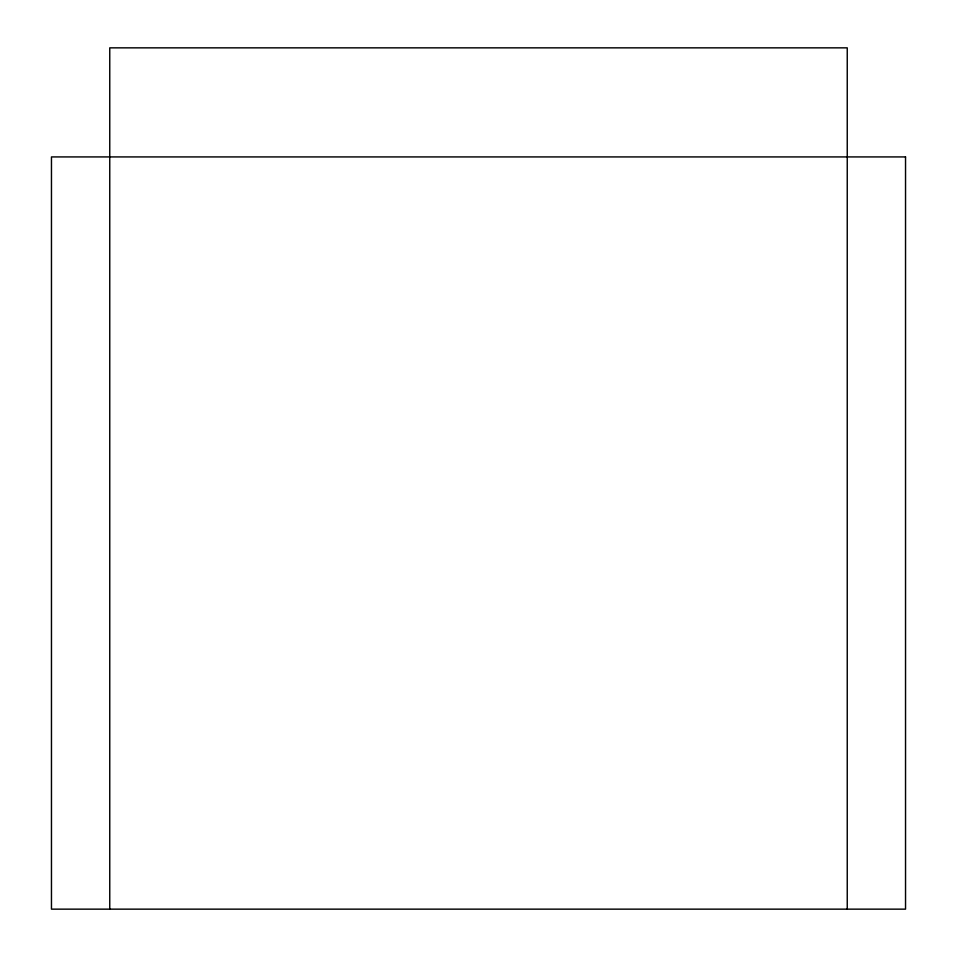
<?xml version="1.0" encoding="UTF-8"?>
<svg xmlns="http://www.w3.org/2000/svg" width="957" height="957" viewBox="0 0 957 957"><rect width="100%" height="100%" fill="white"/><g stroke="black" fill="none" stroke-linecap="round" stroke-linejoin="round"><path stroke-width="1.44" d="M847.244 909.15L847.244 47.85L109.756 47.85L109.756 909.15M905.537 156.924L51.463 156.924L51.463 909.15L905.537 909.15L905.537 156.924"/></g></svg>
